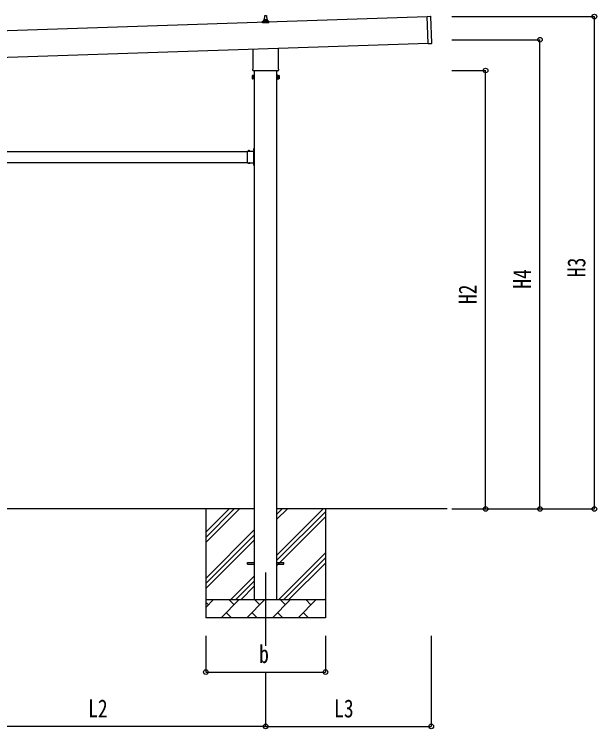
# Model space of a CAD drawing. Units: millimetres, scale not verified. Extents: x -12615 to 12615, y -8910 to 8910.
# Drawn here: x -2258 to 954, y -4025 to -82 of the extents above; entities that cross this region are included whole.
import ezdxf
from ezdxf.enums import TextEntityAlignment as Align

# ---------------------------------------------------------------- set-up
doc = ezdxf.new("R2010")
doc.units = ezdxf.units.MM
doc.header["$LTSCALE"] = 40
for name, color, linetype in [('0-4_YKK_12', 2, 'Continuous'), ('0-5_YKK_13', 4, 'Continuous'), ('0-6_YKK_A1', 4, 'Continuous'), ('0-7_YKK_D', 6, 'Continuous')]:
    doc.layers.add(name, color=color, linetype=linetype)
doc.styles.add('ＭＳ ゴシック', font='')
doc.styles.get('ＭＳ ゴシック').set_extended_font_data('MS Gothic')

msp = doc.modelspace()

# ---------------------------------------------------------------- linework, layer by layer
at = {"layer": '0-4_YKK_12'}
msp.add_line((-871.44, -3162), (-871.44, -3566.89), dxfattribs=at)
at = {"layer": '0-5_YKK_13'}
for p, q in [((-888.93, -119.55), (-882.2, -117.92)), ((-881.82, -117.74), (-861.06, -117.74)), ((-881.44, -116.95), (-881.44, -112.74)), ((-880.44, -112.74), (-862.44, -112.74)), ((-877.44, -112.74), (-876.71, -89.21)), ((-875.71, -88.24), (-867.17, -88.24)), ((-866.17, -89.21), (-865.44, -112.74)), ((-861.44, -116.95), (-861.44, -112.74)), ((-853.95, -119.55), (-860.68, -117.92)), ((19.36, -93.7), (38.35, -93.06)), ((24.36, -243.61), (19.36, -93.7)), ((44.31, -241.95), (39.38, -94.03)), ((-889.69, -128.24), (-889.69, -120.53)), ((-853.19, -128.24), (-889.69, -128.24)), ((-889.31, -119.74), (-853.57, -119.74)), ((-853.19, -128.24), (-853.19, -120.53)), ((-939.74, -382.23), (-939.74, -272.86)), ((-803.14, -268.3), (-803.14, -382.23)), ((24.36, -243.61), (43.35, -242.98)), ((-941.44, -391), (-941.44, -385.5)), ((-801.44, -385.5), (-801.44, -391)), ((-945.44, -420.5), (-944.68, -419.19)), ((-945.44, -420.5), (-945.44, -437.5)), ((-938.44, -424.09), (-944.68, -424.09)), ((-803.5, -394.5), (-939.38, -394.5)), ((-804.44, -424.09), (-798.2, -424.09)), ((-797.44, -420.5), (-798.2, -419.19)), ((-797.44, -420.5), (-797.44, -437.5)), ((-945.44, -437.5), (-944.68, -438.81)), ((-938.44, -433.91), (-944.68, -433.91)), ((-938.44, -438.81), (-944.68, -438.81)), ((-935.94, -438.2), (-938.44, -438.2)), ((-806.94, -438.2), (-804.44, -438.2)), ((-804.44, -433.91), (-798.2, -433.91)), ((-804.44, -438.81), (-798.2, -438.81)), ((-797.44, -437.5), (-798.2, -438.81)), ((-935.54, -827.87), (-938.2, -826.55)), ((-936.4, -824.27), (-936.24, -824.27)), ((-935.54, -821.5), (-933.94, -821.5)), ((-935.54, -838.46), (-935.54, -821.5)), ((-935.54, -824.97), (-935.54, -833.04)), ((-933.94, -826), (-935.54, -826)), ((-935.54, -827), (-933.94, -827)), ((-971.94, -847.29), (-971.94, -836.9)), ((-971.94, -836.9), (-935.54, -836.9)), ((-971.94, -889.29), (-971.94, -848.71)), ((-968.68, -836.04), (-968.68, -836.2)), ((-967.98, -836.9), (-959.91, -836.9)), ((-965.07, -836.9), (-966.39, -834.24)), ((-962.82, -836.9), (-961.49, -834.24)), ((-959.21, -836.04), (-959.21, -836.2)), ((-939.64, -829), (-933.94, -829)), ((-935.94, -838.5), (-938.94, -838.5)), ((-935.54, -830.13), (-938.2, -831.45)), ((-936.4, -833.74), (-936.24, -833.74)), ((-935.94, -847.29), (-935.94, -840.5)), ((-935.94, -889.29), (-935.94, -848.71)), ((-935.54, -831), (-933.94, -831)), ((-933.94, -832), (-935.54, -832)), ((-971.94, -901.1), (-971.94, -890.71)), ((-971.94, -901.1), (-935.54, -901.1)), ((-968.68, -901.96), (-968.68, -901.8)), ((-967.98, -901.1), (-959.91, -901.1)), ((-965.07, -901.1), (-966.39, -903.76)), ((-962.82, -901.1), (-961.49, -903.76)), ((-959.21, -901.96), (-959.21, -901.8)), ((-938.94, -899.5), (-935.94, -899.5)), ((-935.54, -907.87), (-938.2, -906.55)), ((-936.4, -904.27), (-936.24, -904.27)), ((-935.94, -897.5), (-935.94, -890.71)), ((-935.54, -916.5), (-935.54, -899.54)), ((-935.54, -904.97), (-935.54, -913.04)), ((-935.54, -910.13), (-938.2, -911.45)), ((-936.4, -913.74), (-936.24, -913.74)), ((-935.54, -907), (-933.94, -907)), ((-935.54, -911), (-933.94, -911)), ((-935.54, -916.5), (-933.94, -916.5)), ((-971.44, -3107.5), (-933.94, -3107.5)), ((-971.44, -3116.5), (-971.44, -3107.5)), ((-808.94, -3107.5), (-771.44, -3107.5)), ((-771.44, -3116.5), (-771.44, -3107.5)), ((-971.44, -3116.5), (-933.94, -3116.5)), ((-808.94, -3116.5), (-771.44, -3116.5))]:
    msp.add_line(p, q, dxfattribs=at)
for points in [[(-938.44, -438.81), (-938.44, -419.19), (-944.68, -419.19)], [(-938.44, -438.2), (-938.44, -419.8), (-935.94, -419.8)], [(-804.44, -438.2), (-804.44, -419.8), (-806.94, -419.8)], [(-804.44, -438.81), (-804.44, -419.19), (-798.2, -419.19)], [(-933.94, -836.5), (-933.94, -830.5), (-933.94, -827.5), (-933.94, -821.5)], [(-935.94, -840.5), (-938.94, -840.5), (-938.94, -836.9)], [(-935.94, -897.5), (-938.94, -897.5), (-938.94, -901.1)], [(-933.94, -916.5), (-933.94, -910.5), (-933.94, -907.5), (-933.94, -901.5)]]:
    msp.add_lwpolyline(points, dxfattribs=at)
for points in [[(-935.94, -439.5), (-935.94, -418.5), (-933.94, -418.5), (-933.94, -439.5)], [(-806.94, -439.5), (-806.94, -418.5), (-808.94, -418.5), (-808.94, -439.5)]]:
    msp.add_lwpolyline(points, close=True, dxfattribs=at)
for centre, radius, start, end in [((-882.44, -116.95), 1, 283.62699, 0), ((-877.36, -113.37), 4.13, 90, 171.17633), ((-880.44, -113.74), 1, 90, 180), ((-875.71, -89.24), 1, 90, 178.60509), ((-868.11, -112.74), 4.83, 133.60282, 180), ((-874.77, -112.74), 4.83, 0, 46.39718), ((-867.17, -89.24), 1, 1.39491, 90), ((-865.53, -113.37), 4.13, 8.82367, 90), ((-862.44, -113.74), 1, 0, 90), ((-860.44, -116.95), 1, 180, 256.37301), ((38.38, -94.06), 1, 1.90915, 91.90915), ((-888.69, -120.53), 1, 103.62699, 180), ((-854.19, -120.53), 1, 0, 76.37301), ((43.31, -241.98), 1, 271.90915, 1.90915), ((-937.44, -385.5), 4, 125.09963, 180), ((-937.44, -391), 4, 180, 194.47751), ((-937.44, -391), 4, 194.47751, 241.04498), ((-805.44, -391), 4, 298.95502, 345.52249), ((-805.44, -385.5), 4, 0, 54.90037), ((-805.44, -391), 4, 345.52249, 0), ((-941.1, -421.64), 4.34, 145.61575, 214.38425), ((-929.2, -429), 16.24, 162.41205, 197.58795), ((-801.79, -421.64), 4.34, 325.61575, 34.38425), ((-813.68, -429), 16.24, 342.41205, 17.58795), ((-941.1, -436.36), 4.34, 145.61575, 214.38425), ((-801.79, -436.36), 4.34, 325.61575, 34.38425), ((-931.64, -829), 7, 140.87645, 180), ((-936.4, -825.13), 0.862, 90, 140.87645), ((-936.24, -824.97), 0.7, 0, 90), ((-972.64, -848), 1, 314.427, 45.573), ((-967.98, -836.2), 0.7, 180, 270), ((-967.81, -836.04), 0.862, 129.12355, 180), ((-963.94, -840.8), 7, 90, 129.12355), ((-963.94, -840.8), 7, 50.87645, 90), ((-959.91, -836.2), 0.7, 270, 0), ((-960.07, -836.04), 0.862, 0, 50.87645), ((-931.64, -829), 7, 180, 219.12355), ((-936.4, -832.87), 0.862, 219.12355, 270), ((-936.24, -833.04), 0.7, 270, 0), ((-935.24, -848), 1, 134.427, 225.573), ((-935.94, -836.5), 2, 270, 0), ((-972.64, -890), 1, 314.427, 45.573), ((-967.98, -901.8), 0.7, 90, 180), ((-967.81, -901.96), 0.862, 180, 230.87645), ((-963.94, -897.2), 7, 230.87645, 270), ((-963.94, -897.2), 7, 270, 309.12355), ((-959.91, -901.8), 0.7, 0, 90), ((-960.07, -901.96), 0.862, 309.12355, 0), ((-931.64, -909), 7, 140.87645, 180), ((-936.4, -905.13), 0.862, 90, 140.87645), ((-935.24, -890), 1, 134.427, 225.573), ((-936.24, -904.97), 0.7, 0, 90), ((-935.94, -901.5), 2, 0, 90), ((-931.64, -909), 7, 180, 219.12355), ((-936.4, -912.87), 0.862, 219.12355, 270), ((-936.24, -913.04), 0.7, 270, 0)]:
    msp.add_arc(centre, radius, start, end, dxfattribs=at)
at = {"layer": '0-6_YKK_A1'}
for p, q in [((19.44, -95.83), (-5372.58, -275.54)), ((-5367.75, -420.46), (24.27, -240.72)), ((-933.94, -394.5), (-933.94, -3312)), ((-808.94, -3312), (-808.94, -394.5)), ((-2570.94, -839), (-971.94, -839)), ((-2570.94, -899), (-971.94, -899)), ((-938.94, -899), (-934.44, -899)), ((-933.94, -2812), (-2608.94, -2812)), ((-1201.44, -2812), (-1201.44, -3412)), ((-1201.44, -2997.05), (-1016.39, -2812)), ((-1201.44, -2968.77), (-1044.67, -2812)), ((-1201.44, -2940.48), (-1072.96, -2812)), ((129.44, -2812), (-808.94, -2812)), ((-808.94, -3067.1), (-553.84, -2812)), ((-808.94, -2869.11), (-751.83, -2812)), ((-808.94, -2840.82), (-780.12, -2812)), ((-808.94, -3095.38), (-541.44, -2827.88)), ((-541.44, -2812), (-541.44, -3412)), ((-808.94, -3123.67), (-541.44, -2856.17)), ((-1201.44, -3195.04), (-933.94, -2927.54)), ((-1201.44, -3223.32), (-933.94, -2955.82)), ((-1201.44, -3251.61), (-933.94, -2984.11)), ((-799.28, -3312), (-541.44, -3054.16)), ((-771, -3312), (-541.44, -3082.44)), ((-742.71, -3312), (-541.44, -3110.73)), ((-1063.84, -3312), (-933.94, -3182.1)), ((-1035.56, -3312), (-933.94, -3210.38)), ((-1007.27, -3312), (-933.94, -3238.67)), ((-1201.44, -3312), (-541.44, -3312)), ((-1201.44, -3354.89), (-1158.55, -3312)), ((-1117.13, -3412), (-1017.13, -3312)), ((-1045.68, -3340.55), (-1074.23, -3312)), ((-975.7, -3412), (-875.7, -3312)), ((-904.26, -3340.55), (-932.81, -3312)), ((-834.28, -3412), (-734.28, -3312)), ((-762.84, -3340.55), (-791.39, -3312)), ((-692.86, -3412), (-592.86, -3312)), ((-621.42, -3340.55), (-649.97, -3312)), ((-544.72, -3312), (-541.44, -3308.72)), ((-1187.1, -3340.55), (-1201.44, -3326.21)), ((-1088.57, -3383.45), (-1060.02, -3412)), ((-947.15, -3383.45), (-918.6, -3412)), ((-805.73, -3383.45), (-777.18, -3412)), ((-664.31, -3383.45), (-635.76, -3412)), ((-541.44, -3412), (-1201.44, -3412))]:
    msp.add_line(p, q, dxfattribs=at)
msp.add_lwpolyline([(-938.94, -839), (-934.44, -839), (-934.44, -899)], dxfattribs=at)
at = {"layer": '0-7_YKK_D'}
for p, q in [((155.59, -94.55), (942.74, -94.55)), ((941.74, -2812), (941.74, -94.55)), ((155.59, -222), (642.74, -222)), ((641.74, -2812), (641.74, -222)), ((155.59, -392), (342.74, -392)), ((341.74, -2812), (341.74, -392)), ((155.59, -2812), (342.74, -2812)), ((155.59, -2812), (942.74, -2812)), ((155.59, -2812), (642.74, -2812)), ((-1201.44, -3512), (-1201.44, -3713)), ((-541.44, -3512), (-541.44, -3713)), ((41.74, -3512), (41.74, -4013)), ((-1201.44, -3712), (-541.44, -3712)), ((-871.44, -3713), (-871.44, -4013)), ((-871.44, -3713), (-871.44, -4013)), ((-871.44, -4012), (-2671.44, -4012)), ((-871.44, -4012), (41.74, -4012))]:
    msp.add_line(p, q, dxfattribs=at)
for centre in [(941.74, -94.55), (641.74, -222), (341.74, -392), (341.74, -2812), (641.74, -2812), (941.74, -2812), (-1201.44, -3712), (-541.44, -3712), (-871.44, -4012), (-871.44, -4012), (41.74, -4012)]:
    msp.add_circle(centre, 12.75, dxfattribs=at)

# ---------------------------------------------------------------- texts
at = {"layer": '0-7_YKK_D', "style": 'ＭＳ ゴシック', "width": 0.8}
for s, p in [('H3', (921.74, -1532.48)), ('H4', (621.74, -1596.2)), ('H2', (321.74, -1681.2))]:
    msp.add_text(s, height=98.97, rotation=90, dxfattribs=at).set_placement(p, align=Align.BOTTOM_LEFT)
for s, p in [('b', (-907.44, -3692)), ('L2', (-1850.64, -3992)), ('L3', (-494.05, -3992))]:
    msp.add_text(s, height=98.97, dxfattribs=at).set_placement(p, align=Align.BOTTOM_LEFT)

doc.saveas('drawing.dxf')
